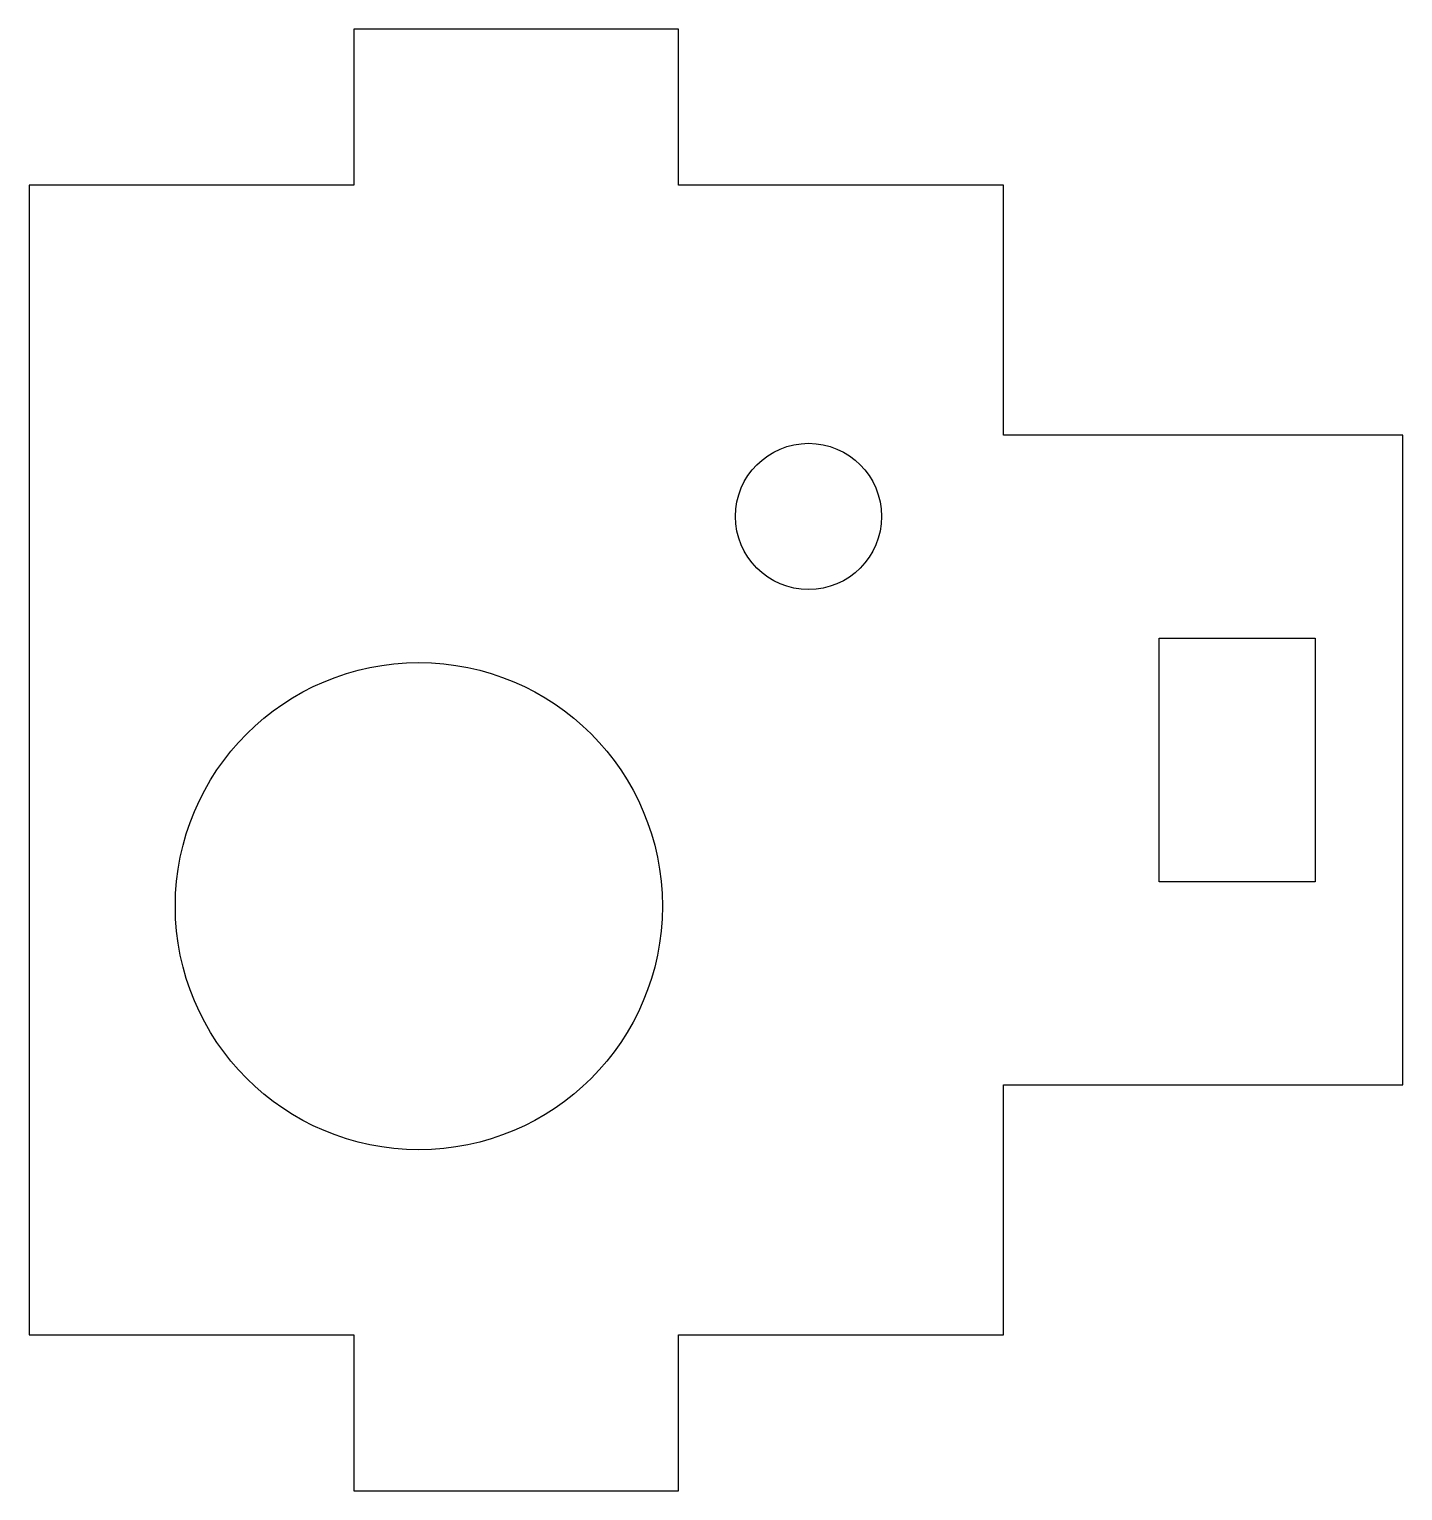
# Model space of a CAD drawing. Header units: millimetres. Extents: x -470 to -441.8, y -112 to -82.
import ezdxf

# ---------------------------------------------------------------- set-up
doc = ezdxf.new("R2010")
doc.units = ezdxf.units.MM
doc.layers.get('0').update_dxf_attribs({"linetype": 'CONTINUOUS'})

msp = doc.modelspace()

# ---------------------------------------------------------------- linework, layer by layer
for points in [[(-470, -108.8), (-463.333, -108.8), (-463.333, -112), (-456.667, -112), (-456.667, -108.8), (-450, -108.8), (-450, -103.667), (-441.8, -103.667), (-441.8, -90.333), (-450, -90.333), (-450, -85.2), (-456.667, -85.2), (-456.667, -82), (-463.333, -82), (-463.333, -85.2), (-470, -85.2)], [(-446.8, -94.5), (-443.6, -94.5), (-443.6, -99.5), (-446.8, -99.5)]]:
    msp.add_lwpolyline(points, close=True)
for centre, radius in [((-454, -92), 1.5), ((-462, -100), 5)]:
    msp.add_circle(centre, radius)

doc.saveas('drawing.dxf')
